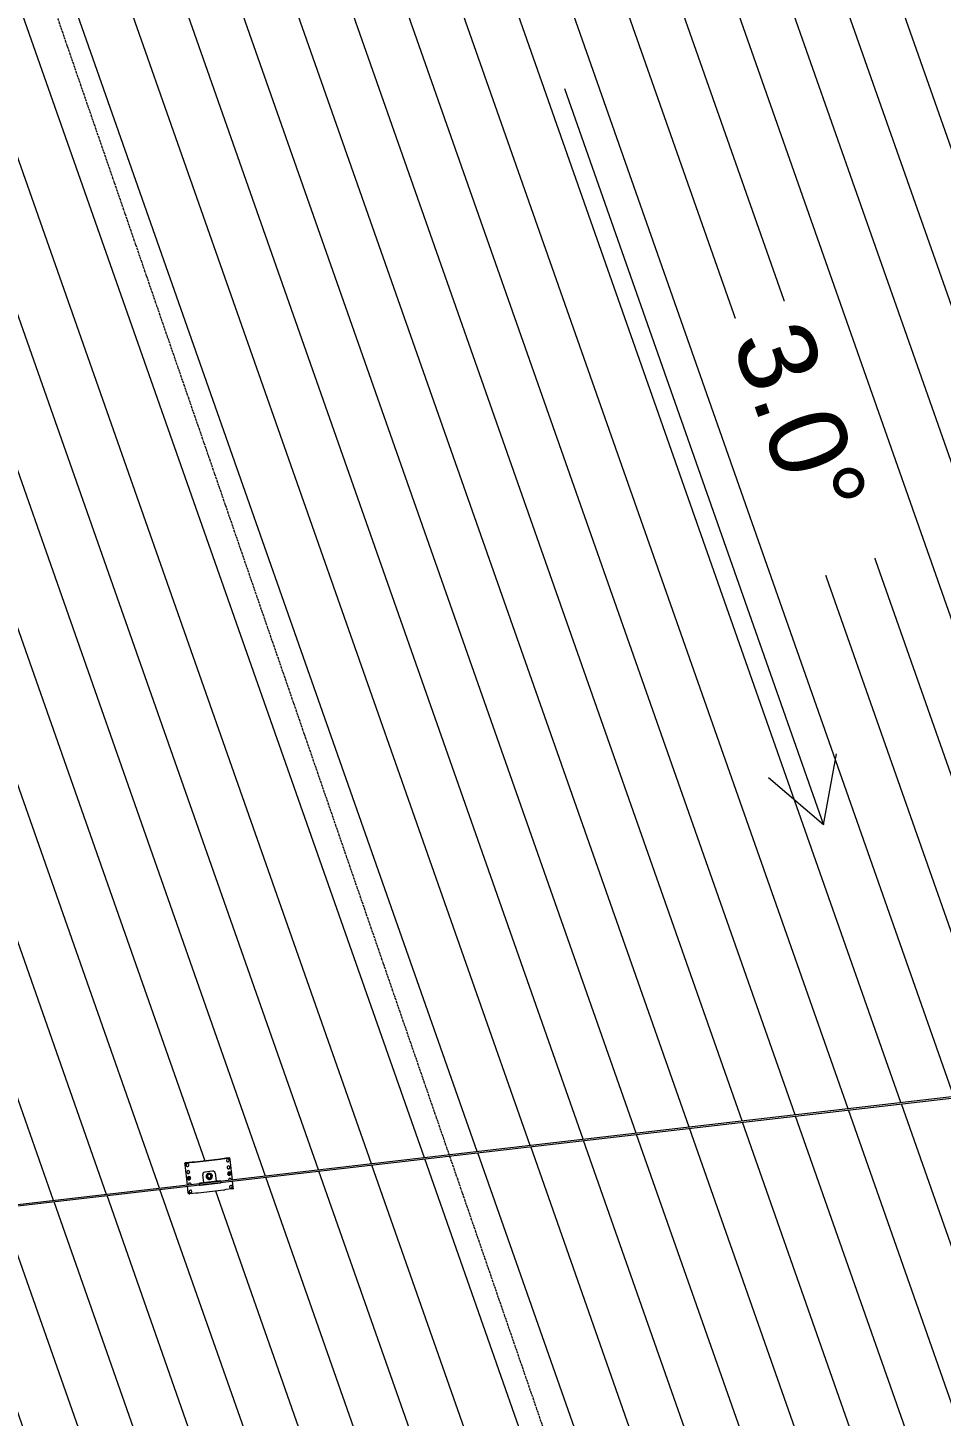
# Model space of a CAD drawing. Header units: millimetres. Extents: x -2479188 to -2300024, y 3874558 to 4053369.
# Drawn here: x -2368759 to -2362909, y 3972516 to 3981412 of the extents above; entities that cross this region are included whole.
import ezdxf

# ---------------------------------------------------------------- set-up
doc = ezdxf.new("R2010")
doc.units = ezdxf.units.MM
doc.linetypes.add('Grid Line', pattern=[21, 12, -3, 3, -3])
for name, color, linetype, lineweight in [('A-ROOF-PATT', 132, 'Continuous', 5), ('G-ANNO-DIMS', 111, 'Continuous', 5), ('Q-SPCQ', 91, 'Continuous', 5), ('S-GRID', 1, 'Continuous', 5)]:
    doc.layers.add(name, color=color, linetype=linetype, lineweight=lineweight)
doc.styles.add('Arial', font='arial.ttf', dxfattribs={"height": 500})

# ---------------------------------------------------------------- blocks, each defined once
blk = doc.blocks.new('Static Line_Sayfa_Metal Deck_Pan Mount - Up to 15 _ pitch - Max 2 Users-1848369-GA - Part A 6m')
at = {"layer": 'Q-SPCQ'}
for p, q in [((-2343541, 3976795.1), (-2379056, 3972687.5)), ((-2379055.1, 3972679.6), (-2343541, 3976787)), ((-2367703.5, 3974144.1), (-2367753.2, 3974138.4)), ((-2367753.2, 3974138.2), (-2367703.5, 3974144)), ((-2367752, 3974128.2), (-2367753.2, 3974138.2)), ((-2367736.8, 3973995.9), (-2367752, 3974128.2)), ((-2367745.1, 3974122.7), (-2367745.1, 3974122.6)), ((-2367704.3, 3974143.9), (-2367743.2, 3974139.4)), ((-2367743.2, 3974139.3), (-2367705.8, 3974143.6)), ((-2367728.1, 3974128.6), (-2367728.1, 3974128.7)), ((-2367704.8, 3974143.7), (-2367691.5, 3974142.7)), ((-2367703.5, 3974144), (-2367703.5, 3974144.1)), ((-2367690, 3974143), (-2367703.3, 3974143.9)), ((-2367690.6, 3974142.8), (-2367525.9, 3974161.8)), ((-2367527.5, 3974161.8), (-2367689.1, 3974143.1)), ((-2367514.9, 3974165.7), (-2367526.5, 3974161.9)), ((-2367524.9, 3974162), (-2367513.4, 3974165.8)), ((-2367465.2, 3974171.7), (-2367514.8, 3974165.9)), ((-2367514.8, 3974165.8), (-2367465.1, 3974171.5)), ((-2367475, 3974170.4), (-2367514, 3974165.9)), ((-2367512.4, 3974166), (-2367475, 3974170.3)), ((-2367486.8, 3974152.6), (-2367486.8, 3974152.5)), ((-2367469.8, 3974158.5), (-2367469.8, 3974158.5)), ((-2367465.1, 3974171.5), (-2367465.2, 3974171.7)), ((-2367463.9, 3974161.5), (-2367465.1, 3974171.5)), ((-2367464.4, 3974163.7), (-2367464.5, 3974163.8)), ((-2367448.7, 3974029.2), (-2367463.9, 3974161.5)), ((-2367739.9, 3974077.3), (-2367739.8, 3974077.3)), ((-2367732, 3974043), (-2367727.5, 3974046.4)), ((-2367731.3, 3974037.4), (-2367732, 3974043)), ((-2367727.4, 3974046.2), (-2367731.9, 3974042.7)), ((-2367731.9, 3974042.7), (-2367731.2, 3974037.2)), ((-2367731.2, 3974037.2), (-2367726.1, 3974034.9)), ((-2367727.4, 3974046.2), (-2367727.5, 3974046.4)), ((-2367727.5, 3974046.4), (-2367722.3, 3974044.1)), ((-2367722.3, 3974043.9), (-2367727.4, 3974046.2)), ((-2367726.1, 3974034.9), (-2367721.6, 3974038.3)), ((-2367722.9, 3974083.2), (-2367722.9, 3974083.3)), ((-2367721.6, 3974038.3), (-2367722.3, 3974043.9)), ((-2367632.6, 3974014.1), (-2367638.2, 3974063.2)), ((-2367575.4, 3974085.7), (-2367625.1, 3974080)), ((-2367575.4, 3974085.6), (-2367625, 3974079.8)), ((-2367615.5, 3974046.4), (-2367615.5, 3974046.2)), ((-2367607.8, 3974048.9), (-2367607.7, 3974048.5)), ((-2367605.7, 3974049.1), (-2367605.7, 3974049.1)), ((-2367587.4, 3974055.5), (-2367587.4, 3974055.5)), ((-2367585.5, 3974056.3), (-2367585.6, 3974056.7)), ((-2367578, 3974059.4), (-2367578, 3974059.5)), ((-2367559.5, 3974075.7), (-2367559.5, 3974075.8)), ((-2367558.7, 3974072.4), (-2367553.1, 3974023.3)), ((-2367481.6, 3974107.2), (-2367481.6, 3974107.1)), ((-2367469.2, 3974076.3), (-2367473.7, 3974072.9)), ((-2367473.7, 3974072.9), (-2367473.1, 3974067.3)), ((-2367469.1, 3974076), (-2367473.6, 3974072.6)), ((-2367473.6, 3974072.6), (-2367473, 3974067)), ((-2367473, 3974067), (-2367467.8, 3974064.8)), ((-2367464.1, 3974074), (-2367469.2, 3974076.3)), ((-2367469.1, 3974076), (-2367469.2, 3974076.3)), ((-2367464, 3974073.7), (-2367469.1, 3974076)), ((-2367467.8, 3974064.8), (-2367463.3, 3974068.1)), ((-2367464.6, 3974113.1), (-2367464.6, 3974113.2)), ((-2367463.3, 3974068.1), (-2367464, 3974073.7)), ((-2367455.5, 3974033.7), (-2367455.5, 3974033.8)), ((-2367731.4, 3973949.6), (-2367736, 3973989.2)), ((-2367730.3, 3973939.8), (-2367731.5, 3973949.6)), ((-2367731, 3973947.5), (-2367730.9, 3973947.4)), ((-2367730.7, 3973998), (-2367730.7, 3973997.9)), ((-2367730.7, 3973997.9), (-2367730.6, 3973997.6)), ((-2367725.5, 3973952.6), (-2367725.5, 3973952.5)), ((-2367682.9, 3973945.2), (-2367720.4, 3973940.8)), ((-2367713.7, 3974003.9), (-2367713.8, 3974003.9)), ((-2367708.5, 3973958.5), (-2367708.5, 3973958.5)), ((-2367668.7, 3973944.3), (-2367682, 3973945.2)), ((-2367503.1, 3973963.4), (-2367667.7, 3973944.4)), ((-2367656.9, 3974008.2), (-2367661, 3974006.7)), ((-2367659.8, 3973996.3), (-2367655.4, 3973995.8)), ((-2367654.6, 3974008.7), (-2367656.9, 3974008.2)), ((-2367653.1, 3973995.8), (-2367655.4, 3973995.8)), ((-2367528.6, 3974023.3), (-2367654.6, 3974008.7)), ((-2367653.1, 3973995.8), (-2367527.2, 3974010.4)), ((-2367528.6, 3974023.3), (-2367526.3, 3974023.3)), ((-2367527.2, 3974010.4), (-2367524.9, 3974010.9)), ((-2367522, 3974022.8), (-2367526.3, 3974023.3)), ((-2367524.9, 3974010.9), (-2367520.8, 3974012.4)), ((-2367490.5, 3973967.4), (-2367502.1, 3973963.5)), ((-2367452.2, 3973971.9), (-2367489.6, 3973967.5)), ((-2367472.5, 3974027.8), (-2367472.3, 3974027.4)), ((-2367472.5, 3974027.8), (-2367472.5, 3974027.8)), ((-2367467.3, 3973982.4), (-2367467.2, 3973982.4)), ((-2367442.3, 3973973.1), (-2367451.4, 3973972)), ((-2367450.2, 3973988.3), (-2367450.3, 3973988.4)), ((-2367443.4, 3973982.9), (-2367447.9, 3974022.5)), ((-2367442.3, 3973973.1), (-2367443.4, 3973982.9)), ((-2367721.1, 3973940.8), (-2367730.3, 3973939.8))]:
    blk.add_line(p, q, dxfattribs=at)
at = {"layer": 'Q-SPCQ', "flags": 128}
for points in [[(-2367745.1, 3974122.6), (-2367744.9, 3974122.3), (-2367744.8, 3974122), (-2367744.6, 3974121.6), (-2367744.5, 3974121.3), (-2367744.3, 3974121), (-2367744.1, 3974120.7), (-2367743.9, 3974120.4), (-2367743.7, 3974120.1), (-2367743.5, 3974119.8), (-2367743.2, 3974119.6), (-2367743, 3974119.3), (-2367742.7, 3974119.1), (-2367742.5, 3974118.8), (-2367742.2, 3974118.6), (-2367741.9, 3974118.4), (-2367741.6, 3974118.2), (-2367741.3, 3974118), (-2367741, 3974117.8), (-2367740.7, 3974117.6), (-2367740.3, 3974117.5), (-2367740, 3974117.3), (-2367739.7, 3974117.2), (-2367739.3, 3974117.1), (-2367739, 3974117), (-2367738.7, 3974116.9), (-2367738.3, 3974116.8), (-2367737.9, 3974116.7), (-2367737.6, 3974116.7), (-2367737.2, 3974116.7), (-2367736.9, 3974116.6), (-2367736.5, 3974116.6), (-2367736.2, 3974116.6), (-2367735.8, 3974116.7), (-2367735.5, 3974116.7)], [(-2367735.5, 3974116.7), (-2367735.2, 3974116.7), (-2367734.8, 3974116.8), (-2367734.5, 3974116.9), (-2367734.1, 3974117), (-2367733.8, 3974117.1), (-2367733.5, 3974117.2), (-2367733.1, 3974117.3), (-2367732.8, 3974117.5), (-2367732.5, 3974117.6), (-2367732.1, 3974117.8), (-2367731.8, 3974118), (-2367731.5, 3974118.2), (-2367731.2, 3974118.4), (-2367731, 3974118.6), (-2367730.7, 3974118.8), (-2367730.4, 3974119.1), (-2367730.2, 3974119.3), (-2367729.9, 3974119.6), (-2367729.7, 3974119.9), (-2367729.4, 3974120.1), (-2367729.2, 3974120.4), (-2367729, 3974120.7), (-2367728.8, 3974121), (-2367728.7, 3974121.3), (-2367728.5, 3974121.7), (-2367728.3, 3974122), (-2367728.2, 3974122.3), (-2367728.1, 3974122.7), (-2367728, 3974123), (-2367727.9, 3974123.4), (-2367727.8, 3974123.7), (-2367727.7, 3974124.1), (-2367727.7, 3974124.4), (-2367727.6, 3974124.8), (-2367727.6, 3974125.1), (-2367727.6, 3974125.5), (-2367727.6, 3974125.8), (-2367727.6, 3974126.2), (-2367727.6, 3974126.6), (-2367727.7, 3974126.9), (-2367727.7, 3974127.3), (-2367727.8, 3974127.6), (-2367727.9, 3974128), (-2367728, 3974128.3), (-2367728.1, 3974128.6)], [(-2367486.8, 3974152.5), (-2367486.7, 3974152.2), (-2367486.5, 3974151.8), (-2367486.4, 3974151.5), (-2367486.2, 3974151.2), (-2367486, 3974150.9), (-2367485.9, 3974150.6), (-2367485.6, 3974150.3), (-2367485.4, 3974150), (-2367485.2, 3974149.7), (-2367485, 3974149.4), (-2367484.7, 3974149.2), (-2367484.5, 3974148.9), (-2367484.2, 3974148.7), (-2367483.9, 3974148.5), (-2367483.6, 3974148.2), (-2367483.3, 3974148), (-2367483, 3974147.8), (-2367482.7, 3974147.7), (-2367482.4, 3974147.5), (-2367482.1, 3974147.3), (-2367481.8, 3974147.2), (-2367481.4, 3974147.1), (-2367481.1, 3974146.9), (-2367480.7, 3974146.8), (-2367480.4, 3974146.7), (-2367480, 3974146.7), (-2367479.7, 3974146.6), (-2367479.3, 3974146.6), (-2367479, 3974146.5), (-2367478.6, 3974146.5), (-2367478.3, 3974146.5), (-2367477.9, 3974146.5), (-2367477.5, 3974146.5), (-2367477.3, 3974146.6)], [(-2367477.3, 3974146.6), (-2367476.9, 3974146.6), (-2367476.6, 3974146.7), (-2367476.2, 3974146.8), (-2367475.9, 3974146.8), (-2367475.5, 3974146.9), (-2367475.2, 3974147.1), (-2367474.9, 3974147.2), (-2367474.5, 3974147.3), (-2367474.2, 3974147.5), (-2367473.9, 3974147.7), (-2367473.6, 3974147.9), (-2367473.3, 3974148), (-2367473, 3974148.3), (-2367472.7, 3974148.5), (-2367472.4, 3974148.7), (-2367472.2, 3974148.9), (-2367471.9, 3974149.2), (-2367471.6, 3974149.5), (-2367471.4, 3974149.7), (-2367471.2, 3974150), (-2367471, 3974150.3), (-2367470.8, 3974150.6), (-2367470.6, 3974150.9), (-2367470.4, 3974151.2), (-2367470.2, 3974151.5), (-2367470.1, 3974151.9), (-2367469.9, 3974152.2), (-2367469.8, 3974152.5), (-2367469.7, 3974152.9), (-2367469.6, 3974153.2), (-2367469.5, 3974153.6), (-2367469.5, 3974153.9), (-2367469.4, 3974154.3), (-2367469.4, 3974154.6), (-2367469.3, 3974155), (-2367469.3, 3974155.4), (-2367469.3, 3974155.7), (-2367469.3, 3974156.1), (-2367469.4, 3974156.4), (-2367469.4, 3974156.8), (-2367469.5, 3974157.1), (-2367469.5, 3974157.5), (-2367469.6, 3974157.8), (-2367469.7, 3974158.2), (-2367469.8, 3974158.5)], [(-2367739.8, 3974077.3), (-2367739.7, 3974076.9), (-2367739.6, 3974076.6), (-2367739.4, 3974076.3), (-2367739.3, 3974075.9), (-2367739.1, 3974075.6), (-2367738.9, 3974075.3), (-2367738.7, 3974075), (-2367738.5, 3974074.7), (-2367738.2, 3974074.5), (-2367738, 3974074.2), (-2367737.8, 3974073.9), (-2367737.5, 3974073.7), (-2367737.2, 3974073.4), (-2367737, 3974073.2), (-2367736.7, 3974073), (-2367736.4, 3974072.8), (-2367736.1, 3974072.6), (-2367735.8, 3974072.4), (-2367735.5, 3974072.2), (-2367735.1, 3974072.1), (-2367734.8, 3974071.9), (-2367734.5, 3974071.8), (-2367734.1, 3974071.7), (-2367733.8, 3974071.6), (-2367733.4, 3974071.5), (-2367733.1, 3974071.4), (-2367732.7, 3974071.4), (-2367732.4, 3974071.3), (-2367732, 3974071.3), (-2367731.6, 3974071.3), (-2367731.3, 3974071.3), (-2367730.9, 3974071.3), (-2367730.6, 3974071.3), (-2367730.3, 3974071.3)], [(-2367730.3, 3974071.3), (-2367730, 3974071.4), (-2367729.6, 3974071.4), (-2367729.3, 3974071.5), (-2367728.9, 3974071.6), (-2367728.6, 3974071.7), (-2367728.2, 3974071.8), (-2367727.9, 3974071.9), (-2367727.6, 3974072.1), (-2367727.2, 3974072.3), (-2367726.9, 3974072.4), (-2367726.6, 3974072.6), (-2367726.3, 3974072.8), (-2367726, 3974073), (-2367725.7, 3974073.2), (-2367725.5, 3974073.5), (-2367725.2, 3974073.7), (-2367724.9, 3974073.9), (-2367724.7, 3974074.2), (-2367724.5, 3974074.5), (-2367724.2, 3974074.8), (-2367724, 3974075.1), (-2367723.8, 3974075.3), (-2367723.6, 3974075.7), (-2367723.4, 3974076), (-2367723.3, 3974076.3), (-2367723.1, 3974076.6), (-2367723, 3974076.9), (-2367722.9, 3974077.3), (-2367722.7, 3974077.6), (-2367722.6, 3974078), (-2367722.6, 3974078.3), (-2367722.5, 3974078.7), (-2367722.4, 3974079), (-2367722.4, 3974079.4), (-2367722.4, 3974079.7), (-2367722.4, 3974080.1), (-2367722.4, 3974080.5), (-2367722.4, 3974080.8), (-2367722.4, 3974081.2), (-2367722.4, 3974081.5), (-2367722.5, 3974081.9), (-2367722.6, 3974082.2), (-2367722.7, 3974082.6), (-2367722.8, 3974082.9), (-2367722.9, 3974083.2)], [(-2367607.7, 3974048.5), (-2367607.5, 3974048.1), (-2367607.3, 3974047.7), (-2367607.1, 3974047.2), (-2367606.9, 3974046.8), (-2367606.7, 3974046.4), (-2367606.4, 3974046), (-2367606.2, 3974045.6), (-2367605.9, 3974045.2), (-2367605.6, 3974044.9), (-2367605.3, 3974044.5), (-2367605, 3974044.2), (-2367604.6, 3974043.9), (-2367604.3, 3974043.5), (-2367603.9, 3974043.2), (-2367603.5, 3974043), (-2367603.1, 3974042.7), (-2367602.8, 3974042.4), (-2367602.3, 3974042.2), (-2367601.9, 3974042), (-2367601.5, 3974041.8), (-2367601.1, 3974041.6), (-2367600.6, 3974041.4), (-2367600.2, 3974041.3), (-2367599.7, 3974041.1), (-2367599.3, 3974041), (-2367598.8, 3974040.9), (-2367598.4, 3974040.8), (-2367597.9, 3974040.8), (-2367597.4, 3974040.7), (-2367597, 3974040.7), (-2367596.5, 3974040.7), (-2367596, 3974040.7), (-2367595.6, 3974040.7), (-2367595.2, 3974040.8)], [(-2367605.7, 3974049.1), (-2367605.5, 3974048.7), (-2367605.4, 3974048.3), (-2367605.2, 3974048), (-2367605, 3974047.6), (-2367604.9, 3974047.3), (-2367604.6, 3974047), (-2367604.4, 3974046.6), (-2367604.2, 3974046.3), (-2367604, 3974046), (-2367603.7, 3974045.7), (-2367603.4, 3974045.5), (-2367603.2, 3974045.2), (-2367602.9, 3974044.9), (-2367602.6, 3974044.7), (-2367602.3, 3974044.4), (-2367601.9, 3974044.2), (-2367601.6, 3974044), (-2367601.3, 3974043.8), (-2367600.9, 3974043.6), (-2367600.6, 3974043.5), (-2367600.2, 3974043.3), (-2367599.9, 3974043.2), (-2367599.5, 3974043), (-2367599.1, 3974042.9), (-2367598.8, 3974042.8), (-2367598.4, 3974042.7), (-2367598, 3974042.7), (-2367597.6, 3974042.6), (-2367597.2, 3974042.6), (-2367596.8, 3974042.6), (-2367596.4, 3974042.6), (-2367596.1, 3974042.6), (-2367595.7, 3974042.6), (-2367595.4, 3974042.6)], [(-2367595.4, 3974042.6), (-2367595, 3974042.7), (-2367594.6, 3974042.8), (-2367594.3, 3974042.8), (-2367593.9, 3974042.9), (-2367593.5, 3974043), (-2367593.2, 3974043.2), (-2367592.8, 3974043.3), (-2367592.4, 3974043.5), (-2367592.1, 3974043.6), (-2367591.7, 3974043.8), (-2367591.4, 3974044), (-2367591.1, 3974044.2), (-2367590.8, 3974044.5), (-2367590.5, 3974044.7), (-2367590.2, 3974044.9), (-2367589.9, 3974045.2), (-2367589.6, 3974045.5), (-2367589.3, 3974045.8), (-2367589.1, 3974046), (-2367588.8, 3974046.3), (-2367588.6, 3974046.7), (-2367588.4, 3974047), (-2367588.2, 3974047.3), (-2367588, 3974047.6), (-2367587.8, 3974048), (-2367587.7, 3974048.3), (-2367587.5, 3974048.7), (-2367587.4, 3974049.1), (-2367587.2, 3974049.4), (-2367587.1, 3974049.8), (-2367587.1, 3974050.2), (-2367587, 3974050.6), (-2367586.9, 3974051), (-2367586.9, 3974051.3), (-2367586.8, 3974051.7), (-2367586.8, 3974052.1), (-2367586.8, 3974052.5), (-2367586.8, 3974052.9), (-2367586.9, 3974053.3), (-2367586.9, 3974053.7), (-2367587, 3974054), (-2367587.1, 3974054.4), (-2367587.2, 3974054.8), (-2367587.3, 3974055.2), (-2367587.4, 3974055.5)], [(-2367595.2, 3974040.8), (-2367594.8, 3974040.8), (-2367594.3, 3974040.9), (-2367593.9, 3974041), (-2367593.4, 3974041.1), (-2367592.9, 3974041.3), (-2367592.5, 3974041.4), (-2367592.1, 3974041.6), (-2367591.6, 3974041.8), (-2367591.2, 3974042), (-2367590.8, 3974042.2), (-2367590.4, 3974042.5), (-2367590, 3974042.7), (-2367589.6, 3974043), (-2367589.2, 3974043.3), (-2367588.9, 3974043.6), (-2367588.5, 3974043.9), (-2367588.2, 3974044.2), (-2367587.9, 3974044.6), (-2367587.6, 3974044.9), (-2367587.3, 3974045.3), (-2367587, 3974045.7), (-2367586.7, 3974046), (-2367586.5, 3974046.4), (-2367586.2, 3974046.8), (-2367586, 3974047.3), (-2367585.8, 3974047.7), (-2367585.7, 3974048.1), (-2367585.5, 3974048.6), (-2367585.3, 3974049), (-2367585.2, 3974049.5), (-2367585.1, 3974049.9), (-2367585, 3974050.4), (-2367584.9, 3974050.8), (-2367584.9, 3974051.3), (-2367584.9, 3974051.8), (-2367584.8, 3974052.2), (-2367584.8, 3974052.7), (-2367584.9, 3974053.2), (-2367584.9, 3974053.7), (-2367585, 3974054.1), (-2367585, 3974054.6), (-2367585.1, 3974055), (-2367585.2, 3974055.5), (-2367585.4, 3974055.9), (-2367585.5, 3974056.3)], [(-2367481.6, 3974107.1), (-2367481.5, 3974106.8), (-2367481.3, 3974106.5), (-2367481.2, 3974106.1), (-2367481, 3974105.8), (-2367480.8, 3974105.5), (-2367480.6, 3974105.2), (-2367480.4, 3974104.9), (-2367480.2, 3974104.6), (-2367480, 3974104.3), (-2367479.8, 3974104.1), (-2367479.5, 3974103.8), (-2367479.2, 3974103.6), (-2367479, 3974103.3), (-2367478.7, 3974103.1), (-2367478.4, 3974102.9), (-2367478.1, 3974102.7), (-2367477.8, 3974102.5), (-2367477.5, 3974102.3), (-2367477.2, 3974102.1), (-2367476.9, 3974102), (-2367476.5, 3974101.8), (-2367476.2, 3974101.7), (-2367475.9, 3974101.6), (-2367475.5, 3974101.5), (-2367475.2, 3974101.4), (-2367474.8, 3974101.3), (-2367474.5, 3974101.2), (-2367474.1, 3974101.2), (-2367473.7, 3974101.1), (-2367473.4, 3974101.1), (-2367473, 3974101.1), (-2367472.7, 3974101.1), (-2367472.3, 3974101.2), (-2367472.1, 3974101.2)], [(-2367472.1, 3974101.2), (-2367471.7, 3974101.2), (-2367471.4, 3974101.3), (-2367471, 3974101.4), (-2367470.7, 3974101.5), (-2367470.3, 3974101.6), (-2367470, 3974101.7), (-2367469.6, 3974101.8), (-2367469.3, 3974102), (-2367469, 3974102.1), (-2367468.7, 3974102.3), (-2367468.4, 3974102.5), (-2367468.1, 3974102.7), (-2367467.8, 3974102.9), (-2367467.5, 3974103.1), (-2367467.2, 3974103.3), (-2367466.9, 3974103.6), (-2367466.7, 3974103.8), (-2367466.4, 3974104.1), (-2367466.2, 3974104.4), (-2367466, 3974104.6), (-2367465.8, 3974104.9), (-2367465.5, 3974105.2), (-2367465.4, 3974105.5), (-2367465.2, 3974105.8), (-2367465, 3974106.2), (-2367464.9, 3974106.5), (-2367464.7, 3974106.8), (-2367464.6, 3974107.2), (-2367464.5, 3974107.5), (-2367464.4, 3974107.8), (-2367464.3, 3974108.2), (-2367464.2, 3974108.5), (-2367464.2, 3974108.9), (-2367464.1, 3974109.3), (-2367464.1, 3974109.6), (-2367464.1, 3974110), (-2367464.1, 3974110.3), (-2367464.1, 3974110.7), (-2367464.1, 3974111.1), (-2367464.2, 3974111.4), (-2367464.2, 3974111.8), (-2367464.3, 3974112.1), (-2367464.4, 3974112.5), (-2367464.5, 3974112.8), (-2367464.6, 3974113.1)], [(-2367455.1, 3974029.2), (-2367455, 3974029.5), (-2367455, 3974029.9), (-2367455, 3974030.2), (-2367455, 3974030.6), (-2367455, 3974031), (-2367455, 3974031.3), (-2367455, 3974031.7), (-2367455.1, 3974032), (-2367455.1, 3974032.4), (-2367455.2, 3974032.7), (-2367455.3, 3974033.1), (-2367455.4, 3974033.4), (-2367455.5, 3974033.7)], [(-2367725.5, 3973952.5), (-2367725.4, 3973952.2), (-2367725.2, 3973951.8), (-2367725.1, 3973951.5), (-2367724.9, 3973951.2), (-2367724.7, 3973950.9), (-2367724.5, 3973950.6), (-2367724.3, 3973950.3), (-2367724.1, 3973950), (-2367723.9, 3973949.7), (-2367723.7, 3973949.4), (-2367723.4, 3973949.2), (-2367723.2, 3973948.9), (-2367722.9, 3973948.7), (-2367722.6, 3973948.5), (-2367722.3, 3973948.2), (-2367722, 3973948), (-2367721.7, 3973947.8), (-2367721.4, 3973947.7), (-2367721.1, 3973947.5), (-2367720.8, 3973947.3), (-2367720.4, 3973947.2), (-2367720.1, 3973947.1), (-2367719.8, 3973946.9), (-2367719.4, 3973946.8), (-2367719.1, 3973946.7), (-2367718.7, 3973946.7), (-2367718.4, 3973946.6), (-2367718, 3973946.6), (-2367717.7, 3973946.5), (-2367717.3, 3973946.5), (-2367716.9, 3973946.5), (-2367716.6, 3973946.5), (-2367716.2, 3973946.5), (-2367716, 3973946.6)], [(-2367716, 3973946.6), (-2367715.6, 3973946.6), (-2367715.3, 3973946.7), (-2367714.9, 3973946.7), (-2367714.6, 3973946.8), (-2367714.2, 3973946.9), (-2367713.9, 3973947.1), (-2367713.5, 3973947.2), (-2367713.2, 3973947.3), (-2367712.9, 3973947.5), (-2367712.6, 3973947.7), (-2367712.3, 3973947.9), (-2367712, 3973948), (-2367711.7, 3973948.3), (-2367711.4, 3973948.5), (-2367711.1, 3973948.7), (-2367710.8, 3973948.9), (-2367710.6, 3973949.2), (-2367710.3, 3973949.5), (-2367710.1, 3973949.7), (-2367709.9, 3973950), (-2367709.7, 3973950.3), (-2367709.5, 3973950.6), (-2367709.3, 3973950.9), (-2367709.1, 3973951.2), (-2367708.9, 3973951.5), (-2367708.8, 3973951.9), (-2367708.6, 3973952.2), (-2367708.5, 3973952.5), (-2367708.4, 3973952.9), (-2367708.3, 3973953.2), (-2367708.2, 3973953.6), (-2367708.1, 3973953.9), (-2367708.1, 3973954.3), (-2367708, 3973954.6), (-2367708, 3973955), (-2367708, 3973955.4), (-2367708, 3973955.7), (-2367708, 3973956.1), (-2367708, 3973956.4), (-2367708.1, 3973956.8), (-2367708.2, 3973957.1), (-2367708.2, 3973957.5), (-2367708.3, 3973957.8), (-2367708.4, 3973958.2), (-2367708.5, 3973958.5)], [(-2367713.4, 3973999.3), (-2367713.3, 3973999.7), (-2367713.3, 3974000), (-2367713.2, 3974000.4), (-2367713.2, 3974000.7), (-2367713.2, 3974001.1), (-2367713.2, 3974001.5), (-2367713.3, 3974001.8), (-2367713.3, 3974002.2), (-2367713.4, 3974002.5), (-2367713.4, 3974002.9), (-2367713.5, 3974003.2), (-2367713.6, 3974003.6), (-2367713.7, 3974003.9)], [(-2367467.2, 3973982.4), (-2367467.1, 3973982), (-2367467, 3973981.7), (-2367466.8, 3973981.4), (-2367466.6, 3973981.1), (-2367466.5, 3973980.8), (-2367466.3, 3973980.4), (-2367466.1, 3973980.2), (-2367465.9, 3973979.9), (-2367465.6, 3973979.6), (-2367465.4, 3973979.3), (-2367465.2, 3973979), (-2367464.9, 3973978.8), (-2367464.6, 3973978.6), (-2367464.3, 3973978.3), (-2367464.1, 3973978.1), (-2367463.8, 3973977.9), (-2367463.5, 3973977.7), (-2367463.2, 3973977.5), (-2367462.8, 3973977.4), (-2367462.5, 3973977.2), (-2367462.2, 3973977.1), (-2367461.8, 3973976.9), (-2367461.5, 3973976.8), (-2367461.2, 3973976.7), (-2367460.8, 3973976.6), (-2367460.5, 3973976.5), (-2367460.1, 3973976.5), (-2367459.8, 3973976.4), (-2367459.4, 3973976.4), (-2367459, 3973976.4), (-2367458.7, 3973976.4), (-2367458.3, 3973976.4), (-2367458, 3973976.4), (-2367457.7, 3973976.4)], [(-2367457.7, 3973976.4), (-2367457.4, 3973976.5), (-2367457, 3973976.5), (-2367456.6, 3973976.6), (-2367456.3, 3973976.7), (-2367456, 3973976.8), (-2367455.6, 3973976.9), (-2367455.3, 3973977.1), (-2367455, 3973977.2), (-2367454.6, 3973977.4), (-2367454.3, 3973977.5), (-2367454, 3973977.7), (-2367453.7, 3973977.9), (-2367453.4, 3973978.1), (-2367453.1, 3973978.3), (-2367452.8, 3973978.6), (-2367452.6, 3973978.8), (-2367452.3, 3973979.1), (-2367452.1, 3973979.3), (-2367451.8, 3973979.6), (-2367451.6, 3973979.9), (-2367451.4, 3973980.2), (-2367451.2, 3973980.5), (-2367451, 3973980.8), (-2367450.8, 3973981.1), (-2367450.7, 3973981.4), (-2367450.5, 3973981.7), (-2367450.4, 3973982.1), (-2367450.2, 3973982.4), (-2367450.1, 3973982.7), (-2367450, 3973983.1), (-2367450, 3973983.4), (-2367449.9, 3973983.8), (-2367449.8, 3973984.1), (-2367449.8, 3973984.5), (-2367449.8, 3973984.9), (-2367449.7, 3973985.2), (-2367449.7, 3973985.6), (-2367449.8, 3973985.9), (-2367449.8, 3973986.3), (-2367449.8, 3973986.7), (-2367449.9, 3973987), (-2367450, 3973987.4), (-2367450.1, 3973987.7), (-2367450.2, 3973988.1), (-2367450.2, 3973988.3)]]:
    blk.add_lwpolyline(points, dxfattribs=at)
at = {"layer": 'Q-SPCQ'}
for centre, major_axis, ratio, start_param, end_param in [((-2367742.1, 3974129.4), (9.43, 3.32), 0.99863, 1.347635, 2.918431), ((-2367742.1, 3974129.3), (9.43, 3.32), 0.99863, 1.347635, 2.918431), ((-2367736.6, 3974125.7), (8.49, 2.98), 0.99863, 1.347635, 3.141593), ((-2367736.6, 3974125.7), (8.49, 2.98), 0.99863, 0.300437, 1.347635), ((-2367736.6, 3974125.7), (8.49, 2.98), 0.99863, 4.489228, 5.408181), ((-2367736.6, 3974125.7), (8.49, 2.98), 0.99863, 5.536425, 6.283185), ((-2367705.8, 3974143.5), (0.993, 0.114), 0.051038, 0.263757, 1.582394), ((-2367704.2, 3974143.8), (0.993, 0.114), 0.051038, 0.263758, 1.582394), ((-2367690.6, 3974142.8), (0.993, 0.114), 0.051038, 3.40535, 4.723987), ((-2367689.1, 3974143.1), (0.993, 0.114), 0.051038, 3.40535, 4.723987), ((-2367527.5, 3974161.8), (0.993, 0.114), 0.051038, 4.723987, 6.042624), ((-2367525.9, 3974161.9), (0.993, 0.114), 0.051038, 4.723987, 6.042624), ((-2367514, 3974165.8), (0.993, 0.114), 0.051038, 1.582394, 1.802167), ((-2367512.4, 3974165.9), (0.993, 0.114), 0.051038, 1.582394, 2.901031), ((-2367478.3, 3974155.6), (8.49, 2.98), 0.99863, 2.394833, 3.44203), ((-2367478.3, 3974155.6), (8.49, 2.98), 0.99863, 1.347635, 2.158655), ((-2367478.3, 3974155.6), (8.49, 2.98), 0.99863, 3.541054, 4.489228), ((-2367478.3, 3974155.6), (8.49, 2.98), 0.99863, 5.536425, 7.63082), ((-2367478.3, 3974155.6), (8.49, 2.98), 0.99863, 4.489228, 5.459951), ((-2367473.9, 3974160.5), (9.43, 3.32), 0.99863, 0.038638, 1.347635), ((-2367473.9, 3974160.4), (9.43, 3.32), 0.99863, 6.060024, 7.63082), ((-2367736.6, 3974125.7), (8.49, 2.98), 0.99863, 3.502719, 4.489228), ((-2367731.4, 3974080.3), (8.49, 2.98), 0.99863, 1.347635, 3.141593), ((-2367726.8, 3974040.6), (10.4, 3.6), 0.99863, 1.347635, 4.489228), ((-2367731.4, 3974080.3), (8.49, 2.98), 0.99863, 3.502719, 4.489228), ((-2367731.4, 3974080.3), (8.49, 2.98), 0.99863, 0.300437, 1.347635), ((-2367731.4, 3974080.3), (8.49, 2.98), 0.99863, 4.489228, 5.408181), ((-2367726.8, 3974040.6), (10.4, 3.6), 0.99863, 4.489228, 7.63082), ((-2367731.4, 3974080.3), (8.49, 2.98), 0.99863, 5.536425, 6.283185), ((-2367623.4, 3974065.1), (14.2, 5), 0.99863, 1.347635, 2.918431), ((-2367623.3, 3974065), (14.2, 5), 0.99863, 1.347635, 2.918431), ((-2367596.8, 3974052.9), (18.8, 6.6), 0.99863, 1.347635, 3.70383), ((-2367596.7, 3974052.8), (18.8, 6.6), 0.99863, 1.347635, 4.489228), ((-2367596.7, 3974052.8), (11.1, 3.9), 0.99863, 1.347635, 4.489228), ((-2367596.8, 3974052.9), (18.8, 6.6), 0.99863, 6.060024, 7.63082), ((-2367596.7, 3974052.8), (18.8, 6.6), 0.99863, 4.489228, 7.63082), ((-2367596.7, 3974052.8), (11.1, 3.9), 0.99863, 4.489228, 7.63082), ((-2367573.7, 3974070.8), (14.2, 5), 0.99863, 0.038638, 1.347635), ((-2367573.6, 3974070.7), (14.2, 5), 0.99863, 6.060024, 7.63082), ((-2367573.7, 3974070.8), (14.2, 5), 0.99863, 6.060024, 6.283185), ((-2367473.1, 3974110.2), (8.49, 2.98), 0.99863, 1.347635, 3.44203), ((-2367468.6, 3974070.5), (10.4, 3.6), 0.99863, 1.347635, 4.489228), ((-2367473.1, 3974110.2), (8.49, 2.98), 0.99863, 3.541054, 4.489228), ((-2367473.1, 3974110.2), (8.49, 2.98), 0.99863, 5.536425, 7.63082), ((-2367464, 3974030.8), (8.49, 2.98), 0.99863, 1.347635, 3.141593), ((-2367473.1, 3974110.2), (8.49, 2.98), 0.99863, 4.489228, 5.408181), ((-2367468.6, 3974070.5), (10.4, 3.6), 0.99863, 4.489228, 7.63082), ((-2367464, 3974030.8), (8.49, 2.98), 0.99863, 0.300437, 1.347635), ((-2367464, 3974030.8), (8.49, 2.98), 0.99863, 5.668494, 6.283185), ((-2367722.2, 3974000.9), (8.49, 2.98), 0.99863, 1.347635, 3.141593), ((-2367721.5, 3973950.8), (9.43, 3.32), 0.99863, 2.918431, 4.489228), ((-2367717, 3973955.6), (8.49, 2.98), 0.99863, 1.347635, 3.44203), ((-2367717, 3973955.6), (8.49, 2.98), 0.99863, 3.502719, 4.489228), ((-2367722.2, 3974000.9), (8.49, 2.98), 0.99863, 5.671301, 7.63082), ((-2367717, 3973955.6), (8.49, 2.98), 0.99863, 5.536425, 7.63082), ((-2367717, 3973955.6), (8.49, 2.98), 0.99863, 4.489228, 5.459951), ((-2367682.9, 3973945.1), (0.993, 0.114), 0.051038, 0.263758, 1.582394), ((-2367667.8, 3973944.4), (0.993, 0.114), 0.051038, 3.40535, 4.723987), ((-2367660.4, 3974001.5), (-0.6, 5.18), 0.011583, 0.002734, 0.472535), ((-2367660.4, 3974001.5), (-0.6, 5.18), 0.011583, 4.661325, 6.283185), ((-2367660.4, 3974001.5), (-0.6, 5.18), 0.011583, 3.141593, 4.661325), ((-2367660.4, 3974001.5), (-0.6, 5.18), 0.011583, 2.56693, 3.138859), ((-2367632.5, 3974013.9), (-0.46, 3.97), 0.011583, 1.519733, 2.56693), ((-2367553, 3974023.1), (-0.46, 3.97), 0.011583, 1.519733, 2.56693), ((-2367521.4, 3974017.6), (-0.6, 5.18), 0.011583, 4.661325, 6.280452), ((-2367521.4, 3974017.6), (-0.6, 5.18), 0.011583, 0, 0.472535), ((-2367521.4, 3974017.6), (-0.6, 5.18), 0.011583, 3.144326, 4.661325), ((-2367521.4, 3974017.6), (-0.6, 5.18), 0.011583, 2.56693, 3.141593), ((-2367503.1, 3973963.5), (0.993, 0.114), 0.051038, 4.723987, 6.042624), ((-2367489.6, 3973967.5), (0.993, 0.114), 0.051038, 1.582394, 2.901031), ((-2367458.8, 3973985.4), (8.49, 2.98), 0.99863, 1.347635, 3.141593), ((-2367458.8, 3973985.4), (8.49, 2.98), 0.99863, 3.502719, 4.489228), ((-2367458.8, 3973985.4), (8.49, 2.98), 0.99863, 0.300437, 1.347635), ((-2367458.8, 3973985.4), (8.49, 2.98), 0.99863, 4.489228, 5.408181), ((-2367453.3, 3973981.8), (9.43, 3.32), 0.99863, 4.489228, 6.060024), ((-2367458.8, 3973985.4), (8.49, 2.98), 0.99863, 5.536425, 6.283185), ((-2367453.3, 3973981.9), (9.43, 3.32), 0.99863, 4.751027, 6.060024), ((-2367721.5, 3973950.9), (9.43, 3.32), 0.99863, 3.965629, 4.227428)]:
    blk.add_ellipse(centre, major_axis=major_axis, ratio=ratio, start_param=start_param, end_param=end_param, dxfattribs=at)
for points in [[(-2367731.9, 3974043), (-2367731.8, 3974042), (-2367731.6, 3974040.2), (-2367731.4, 3974038.3), (-2367731.3, 3974037.4)], [(-2367722.3, 3974044.1), (-2367723.2, 3974044.5), (-2367724.9, 3974045.2), (-2367726.6, 3974046), (-2367727.5, 3974046.4)], [(-2367473, 3974067.3), (-2367473.1, 3974068.2), (-2367473.4, 3974070), (-2367473.6, 3974071.9), (-2367473.7, 3974072.8)], [(-2367469.2, 3974076.3), (-2367468.3, 3974075.9), (-2367466.6, 3974075.1), (-2367464.9, 3974074.3), (-2367464.1, 3974073.9)]]:
    blk.add_open_spline(points, degree=3, dxfattribs=at)

msp = doc.modelspace()

# ---------------------------------------------------------------- hatches: boundary and pattern name
at = {"layer": 'A-ROOF-PATT'}
h = msp.add_hatch(dxfattribs=at)
h.set_pattern_fill('FP_1', color=256, style=0, pattern_type=2)
h.set_pattern_definition([(109.367, (-4018.33, 11431.97), (-314.1568, -110.428734), [])])
h.paths.add_polyline_path([(-2379210.5, 3972669.7), (-2379200.7, 3972672.3), (-2379210.5, 3972757), (-2379210.5, 3972672.3)])
h.paths.add_polyline_path([(-2395153, 3967433.9), (-2339817, 3967433.9), (-2339817, 3977217.7), (-2344520.5, 3976673.7), (-2344516, 3976624.7), (-2344563.3, 3976619.1), (-2344575, 3976616.9), (-2344575.7, 3976615.1), (-2344741.4, 3976596.7), (-2344741.4, 3976596), (-2344777.5, 3976594.3), (-2344803.1, 3976592.7), (-2344808.6, 3976640.4), (-2350252.4, 3976010.8), (-2350247.9, 3975961.7), (-2350295.1, 3975956.1), (-2350306.8, 3975954), (-2350307.6, 3975952.2), (-2350473.2, 3975933.8), (-2350473.2, 3975933), (-2350509.3, 3975931.4), (-2350535, 3975929.8), (-2350540.5, 3975977.5), (-2355984.2, 3975347.9), (-2355979.7, 3975298.8), (-2356026.9, 3975293.2), (-2356038.6, 3975291), (-2356039.4, 3975289.2), (-2356205, 3975270.8), (-2356206.1, 3975270.2), (-2356227.8, 3975270), (-2356266.8, 3975266.8), (-2356272.3, 3975314.6), (-2361716, 3974685), (-2361711.5, 3974635.9), (-2361758.8, 3974630.3), (-2361770.5, 3974628.1), (-2361771.2, 3974626.3), (-2361936.9, 3974607.9), (-2361936.9, 3974607.2), (-2361973, 3974605.6), (-2361998.6, 3974603.9), (-2362004.1, 3974651.7), (-2367447.9, 3974022), (-2367443.4, 3973973), (-2367490.6, 3973967.4), (-2367502.3, 3973965.2), (-2367503.1, 3973963.4), (-2367668.7, 3973945), (-2367668.7, 3973944.3), (-2367704.8, 3973942.6), (-2367730.5, 3973941), (-2367736, 3973988.7), (-2373179.7, 3973359.1), (-2373175.2, 3973310.1), (-2373222.4, 3973304.4), (-2373234.1, 3973302.3), (-2373234.9, 3973300.5), (-2373400.5, 3973282.1), (-2373400.5, 3973281.4), (-2373436.6, 3973279.7), (-2373462.3, 3973278.1), (-2373467.8, 3973325.8), (-2378911.5, 3972696.2), (-2378907, 3972647.1), (-2378954.3, 3972641.5), (-2378966, 3972639.4), (-2378966.7, 3972637.6), (-2379132.4, 3972619.1), (-2379133.4, 3972618.5), (-2379155.1, 3972618.3), (-2379194.1, 3972615.1), (-2379200, 3972662.9), (-2384512.7, 3972048.3), (-2384502.4, 3971953.6), (-2385050.7, 3971890.3), (-2385081.1, 3972155.2), (-2384532.8, 3972218.5), (-2384513.5, 3972057.3), (-2379210.5, 3972669.7), (-2379210.5, 3972757), (-2379215.7, 3972812.5), (-2379167.1, 3972817.7), (-2379155, 3972815.1), (-2379154.2, 3972816.9), (-2378988.6, 3972835.5), (-2378988.6, 3972836.1), (-2378966.7, 3972841.3), (-2378928.6, 3972844.4), (-2378912.5, 3972704.1), (-2373468.7, 3973333.7), (-2373483.8, 3973475.4), (-2373435.3, 3973480.7), (-2373423.2, 3973478), (-2373422.4, 3973479.9), (-2373256.8, 3973498.4), (-2373256.8, 3973499.1), (-2373234.9, 3973504.2), (-2373196.8, 3973507.4), (-2373180.6, 3973367.1), (-2367736.9, 3973996.7), (-2367752, 3974138.4), (-2367703.5, 3974143.6), (-2367691.3, 3974140.9), (-2367690.6, 3974142.8), (-2367524.9, 3974161.3), (-2367524.9, 3974162), (-2367503.1, 3974167.1), (-2367465, 3974170.3), (-2367448.8, 3974030), (-2362005, 3974659.6), (-2362020.2, 3974801.3), (-2361971.6, 3974806.5), (-2361959.5, 3974803.9), (-2361958.7, 3974805.7), (-2361793.1, 3974824.2), (-2361793.1, 3974824.9), (-2361771.2, 3974830.1), (-2361733.1, 3974833.2), (-2361717, 3974692.9), (-2356273.2, 3975322.5), (-2356288.3, 3975464.2), (-2356239.8, 3975469.4), (-2356227.7, 3975466.8), (-2356226.9, 3975468.6), (-2356061.3, 3975487.2), (-2356061.3, 3975487.8), (-2356039.4, 3975493), (-2356001.3, 3975496.1), (-2355985.1, 3975355.8), (-2350541.4, 3975985.4), (-2350556.5, 3976127.1), (-2350507.9, 3976132.3), (-2350495.8, 3976129.7), (-2350495.1, 3976131.6), (-2350329.4, 3976150.1), (-2350329.4, 3976150.7), (-2350307.6, 3976155.9), (-2350269.5, 3976159.1), (-2350253.3, 3976018.8), (-2344809.5, 3976648.4), (-2344824.6, 3976790), (-2344776.1, 3976795.3), (-2344764, 3976792.6), (-2344763.2, 3976794.5), (-2344597.6, 3976813), (-2344597.6, 3976813.7), (-2344575.7, 3976818.8), (-2344537.6, 3976822), (-2344521.5, 3976681.7), (-2339817, 3977225.8), (-2339817, 3989581.9), (-2341201.2, 3993601.8), (-2387343.6, 3977708.9), (-2397478.9, 3974146.4), (-2395280.2, 3967761.1), (-2395420.1, 3967713), (-2397618.5, 3974097.3), (-2397703.4, 3974067.4), (-2395505.3, 3967683.7), (-2395543.1, 3967670.7), (-2397741.1, 3974054.2), (-2397781.7, 3974039.8), (-2397673.7, 3973729.6), (-2395460.8, 3967433.9)])
h.paths.add_polyline_path([(-2381874.4, 3972354), (-2381855.1, 3972356.6), (-2381865.9, 3972355)])
h.paths.add_polyline_path([(-2395958.4, 3974286.8), (-2395986.7, 3974294.4), (-2396009.9, 3974312.2), (-2396024.5, 3974337.6), (-2396028.3, 3974366.6), (-2396020.8, 3974394.8), (-2396002.9, 3974418), (-2395977.6, 3974432.7), (-2395948.6, 3974436.5), (-2395920.3, 3974428.9), (-2395897.1, 3974411.1), (-2395882.5, 3974385.7), (-2395878.7, 3974356.7), (-2395886.2, 3974328.4), (-2395904.1, 3974305.2), (-2395929.4, 3974290.6)])
h.paths.add_polyline_path([(-2391146, 3975919.2), (-2391174.3, 3975926.7), (-2391197.5, 3975944.6), (-2391212.1, 3975969.9), (-2391215.9, 3975998.9), (-2391208.3, 3976027.2), (-2391190.5, 3976050.4), (-2391165.2, 3976065), (-2391136.2, 3976068.8), (-2391107.9, 3976061.2), (-2391084.7, 3976043.4), (-2391070.1, 3976018.1), (-2391066.2, 3975989.1), (-2391073.8, 3975960.8), (-2391091.7, 3975937.6), (-2391117, 3975923), (-2391136.2, 3975920.4)])
h.paths.add_polyline_path([(-2386228.6, 3977588.1), (-2386256.8, 3977595.7), (-2386280, 3977613.5), (-2386294.7, 3977638.8), (-2386298.5, 3977667.8), (-2386290.9, 3977696.1), (-2386273.1, 3977719.3), (-2386247.7, 3977733.9), (-2386218.7, 3977737.7), (-2386190.4, 3977730.2), (-2386167.2, 3977712.3), (-2386152.6, 3977687), (-2386148.8, 3977658), (-2386156.4, 3977629.7), (-2386174.2, 3977606.5), (-2386199.6, 3977591.9), (-2386218.7, 3977589.4)])
h.paths.add_polyline_path([(-2382750.9, 3977732.3), (-2382759, 3977734.6), (-2382766.3, 3977744.4), (-2382764.7, 3977756.3), (-2382759.2, 3977763.2), (-2382761.7, 3977765.1), (-2382762.6, 3977764.5), (-2382766.9, 3977773.3), (-2382768.6, 3977804.3), (-2382775, 3977804.3), (-2382775, 3977814.3), (-2382726.7, 3977814.3), (-2382726.7, 3977804.3), (-2382734.9, 3977804.3), (-2382737, 3977773.3), (-2382742.9, 3977773.3), (-2382744.9, 3977765.4), (-2382739.6, 3977759.6), (-2382735.4, 3977748.3), (-2382737, 3977740.3), (-2382742.9, 3977734.5), (-2382748.8, 3977732.9)])
h.paths.add_polyline_path([(-2383707.6, 3977758), (-2383707.6, 3977770.6), (-2383708.4, 3977773.3), (-2383709.9, 3977773.3), (-2383710.6, 3977763.6), (-2383707.7, 3977758.3)])
h.paths.add_polyline_path([(-2382779.3, 3977761.4), (-2382784, 3977763.3), (-2382774.7, 3977762.2)])
h.paths.add_polyline_path([(-2383676.9, 3977732.3), (-2383676.9, 3977737), (-2383685.6, 3977737), (-2383688.3, 3977737), (-2383691.9, 3977740.8), (-2383686.6, 3977742.1), (-2383691.9, 3977746.8), (-2383697.5, 3977746.8), (-2383698.9, 3977751.3), (-2383704.1, 3977754.7), (-2383704.4, 3977758.2), (-2383710.4, 3977759.6), (-2383715.7, 3977773.3), (-2383717.9, 3977773.3), (-2383719.6, 3977804.3), (-2383726, 3977804.3), (-2383726, 3977814.3), (-2383677.7, 3977814.3), (-2383677.7, 3977804.3), (-2383685.9, 3977804.3), (-2383688, 3977773.3), (-2383693.9, 3977773.3), (-2383694, 3977767.2), (-2383695.3, 3977764.3), (-2383691.7, 3977758.3), (-2383689.3, 3977758.3), (-2383687.1, 3977759.9), (-2383676.9, 3977758.3), (-2383676.9, 3977764.3), (-2382796.7, 3977762.2), (-2382794.3, 3977761.4), (-2382777.4, 3977760.8), (-2382772.1, 3977757.2), (-2382773.4, 3977754.4), (-2382771.7, 3977752.5), (-2382768.5, 3977752.5), (-2382768.4, 3977750.3), (-2382776.4, 3977746.7), (-2382777.4, 3977744.4), (-2382776.8, 3977742.2), (-2382776.4, 3977741.1), (-2382768.7, 3977740.5), (-2382766.3, 3977738.5), (-2382771.5, 3977737), (-2382771.9, 3977734.8), (-2382786.9, 3977733.4), (-2382915.2, 3977732.3), (-2383447.3, 3977732.3)])
h.paths.add_polyline_path([(-2383684.2, 3977738.4), (-2383676.9, 3977742.1), (-2383676.9, 3977744.2), (-2383684.2, 3977742), (-2383685.4, 3977740.3)])
h.paths.add_polyline_path([(-2382768.6, 3977754.4), (-2382771.9, 3977757.3), (-2382766.9, 3977756.3), (-2382768.3, 3977754.8)])
h.paths.add_polyline_path([(-2382831.6, 3977804.3), (-2382838, 3977804.3), (-2382838, 3977814.3), (-2382789.7, 3977814.3), (-2382789.7, 3977804.3), (-2382826.4, 3977804.3)])
h.paths.add_polyline_path([(-2381252.8, 3979277.1), (-2381281, 3979284.7), (-2381304.2, 3979302.5), (-2381319, 3979328.5), (-2381322.7, 3979356.8), (-2381315.1, 3979385.1), (-2381297.3, 3979408.3), (-2381271.9, 3979422.9), (-2381242.9, 3979426.8), (-2381214.6, 3979419.2), (-2381191.4, 3979401.3), (-2381176.8, 3979376), (-2381173, 3979347), (-2381180.6, 3979318.7), (-2381198.4, 3979295.5), (-2381223.8, 3979280.9)])
h.paths.add_polyline_path([(-2376309.7, 3980954.8), (-2376338, 3980962.4), (-2376361.2, 3980980.2), (-2376375.8, 3981005.6), (-2376379.6, 3981034.6), (-2376372.1, 3981062.8), (-2376354.2, 3981086), (-2376328.9, 3981100.7), (-2376299.9, 3981104.5), (-2376271.6, 3981096.9), (-2376248.4, 3981079.1), (-2376233.8, 3981053.7), (-2376230, 3981024.7), (-2376237.6, 3980996.4), (-2376255.4, 3980973.2), (-2376280.7, 3980958.6)])
h.paths.add_polyline_path([(-2371411.2, 3982617.2), (-2371439.5, 3982624.8), (-2371462.7, 3982642.6), (-2371477.3, 3982668), (-2371481.1, 3982697), (-2371473.5, 3982725.2), (-2371455.7, 3982748.4), (-2371430.4, 3982763.1), (-2371401.4, 3982766.9), (-2371373.1, 3982759.3), (-2371349.9, 3982741.5), (-2371335.3, 3982716.1), (-2371331.5, 3982687.1), (-2371339, 3982658.8), (-2371356.9, 3982635.6), (-2371382.2, 3982621), (-2371401.4, 3982618.5)])
h.paths.add_polyline_path([(-2366426.9, 3984309.2), (-2366455.1, 3984316.7), (-2366478.3, 3984334.6), (-2366493, 3984359.9), (-2366496.8, 3984388.9), (-2366489.2, 3984417.2), (-2366471.4, 3984440.4), (-2366446, 3984455), (-2366417, 3984458.8), (-2366388.7, 3984451.3), (-2366365.5, 3984433.4), (-2366350.9, 3984408.1), (-2366347.1, 3984379.1), (-2366354.7, 3984350.8), (-2366372.5, 3984327.6), (-2366397.8, 3984313), (-2366420.8, 3984310)])
h.paths.add_polyline_path([(-2361476.2, 3985989.5), (-2361504.4, 3985997.1), (-2361527.6, 3986014.9), (-2361542.3, 3986040.3), (-2361546.1, 3986069.3), (-2361538.5, 3986097.6), (-2361520.7, 3986120.8), (-2361495.3, 3986135.4), (-2361466.3, 3986139.2), (-2361438, 3986131.6), (-2361414.8, 3986113.8), (-2361400.2, 3986088.5), (-2361396.4, 3986059.4), (-2361404, 3986031.2), (-2361421.8, 3986008), (-2361447.1, 3985993.3), (-2361466.3, 3985990.8)])
h.paths.add_polyline_path([(-2357592.1, 3987302.6), (-2357620.4, 3987310.2), (-2357643.6, 3987328), (-2357658.2, 3987353.4), (-2357662, 3987382.4), (-2357654.4, 3987410.6), (-2357636.6, 3987433.9), (-2357611.2, 3987448.5), (-2357582.2, 3987452.3), (-2357554, 3987444.7), (-2357530.8, 3987426.9), (-2357516.1, 3987401.5), (-2357512.3, 3987372.5), (-2357519.9, 3987344.3), (-2357537.7, 3987321), (-2357563.1, 3987306.4)])
h.paths.add_polyline_path([(-2353749.6, 3988601.4), (-2353777.8, 3988609), (-2353801.1, 3988626.8), (-2353815.7, 3988652.2), (-2353819.5, 3988681.2), (-2353811.9, 3988709.4), (-2353794.1, 3988732.6), (-2353768.7, 3988747.3), (-2353739.7, 3988751.1), (-2353711.5, 3988743.5), (-2353688.2, 3988725.7), (-2353673.6, 3988700.3), (-2353669.8, 3988671.3), (-2353677.4, 3988643), (-2353695.2, 3988619.8), (-2353720.6, 3988605.2)])
h.paths.add_polyline_path([(-2354929.5, 3989102.4), (-2350574.6, 3990602.2), (-2350568.1, 3990608.4), (-2350568.1, 3990618.2), (-2350574.6, 3990633.2), (-2354840.4, 3989133.8)])
h.paths.add_polyline_path([(-2339817, 3989600), (-2339817, 3989601.6), (-2339841.3, 3989670.8)])
h.paths.add_polyline_path([(-2339817, 3989838.1), (-2339817, 3990467.8), (-2341051.7, 3993980.5), (-2350565.4, 3990636.5), (-2350557.1, 3990616.7), (-2350553.7, 3990612.9), (-2350543.5, 3990612.9), (-2341066.8, 3993875.9), (-2341004.9, 3993696.2), (-2341042.6, 3993683.2), (-2341034.4, 3993659.3), (-2341122.3, 3993629), (-2339989.5, 3990339.1)])
h.paths.add_polyline_path([(-2349820.2, 3989930.1), (-2349848.4, 3989937.7), (-2349871.6, 3989955.5), (-2349886.3, 3989980.9), (-2349890.1, 3990009.9), (-2349882.5, 3990038.1), (-2349864.7, 3990061.3), (-2349839.3, 3990076), (-2349810.3, 3990079.8), (-2349782, 3990072.2), (-2349758.8, 3990054.4), (-2349744.2, 3990029), (-2349740.4, 3990000), (-2349748, 3989971.7), (-2349765.8, 3989948.5), (-2349791.1, 3989933.9), (-2349810.3, 3989931.4)])
h.paths.add_polyline_path([(-2345822.6, 3991282.3), (-2345850.9, 3991289.8), (-2345874.6, 3991308.6), (-2345888.7, 3991333), (-2345892.6, 3991362), (-2345885, 3991390.3), (-2345867.1, 3991413.5), (-2345841.8, 3991428.1), (-2345812.8, 3991431.9), (-2345784.5, 3991424.3), (-2345761.3, 3991406.5), (-2345746.7, 3991381.2), (-2345742.9, 3991352.2), (-2345750.5, 3991323.9), (-2345768.3, 3991300.7), (-2345793.6, 3991286.1)])
h.paths.add_polyline_path([(-2341861.1, 3992622), (-2341889.4, 3992629.6), (-2341912.6, 3992647.4), (-2341927.2, 3992672.8), (-2341931, 3992701.8), (-2341923.5, 3992730), (-2341905.6, 3992753.2), (-2341880.3, 3992767.9), (-2341851.3, 3992771.7), (-2341823, 3992764.1), (-2341799.8, 3992746.3), (-2341785.2, 3992720.9), (-2341781.4, 3992691.9), (-2341789, 3992663.6), (-2341806.8, 3992640.4), (-2341832.1, 3992625.8)])

# ---------------------------------------------------------------- linework, layer by layer
at = {"layer": 'G-ANNO-DIMS', "lineweight": 15}
for q in [(-2363578.5, 3976759), (-2364014.2, 3976605.9)]:
    msp.add_line((-2363663.7, 3976305.1), q, dxfattribs=at)
at = {"layer": 'S-GRID', "linetype": 'Grid Line'}
msp.add_line((-2363768, 3967536.1), (-2388355.6, 4038942), dxfattribs=at)

# ---------------------------------------------------------------- block references
at = {"layer": 'Q-SPCQ'}
msp.add_blockref('Static Line_Sayfa_Metal Deck_Pan Mount - Up to 15 _ pitch - Max 2 Users-1848369-GA - Part A 6m', (0, 0), dxfattribs=at)

# ---------------------------------------------------------------- next in the draw order: texts
at = {"layer": 'G-ANNO-DIMS', "lineweight": 15, "insert": (-2363781.5, 3979573.3), "char_height": 500, "width": 1493.648, "attachment_point": 1, "rotation": 289.36656, "line_spacing_factor": 0.941778, "style": 'Arial', "bg_fill": 3, "box_fill_scale": 1.25, "bg_fill_color": 256, "bg_fill_true_color": 13158600, "bg_fill_transparency": 0}
msp.add_mtext('3.0°', dxfattribs=at)

# ---------------------------------------------------------------- next in the draw order: linework, layer by layer
at = {"layer": 'G-ANNO-DIMS', "lineweight": 15}
msp.add_line((-2365321.8, 3981022.2), (-2363663.7, 3976305.1), dxfattribs=at)

doc.saveas('drawing.dxf')
